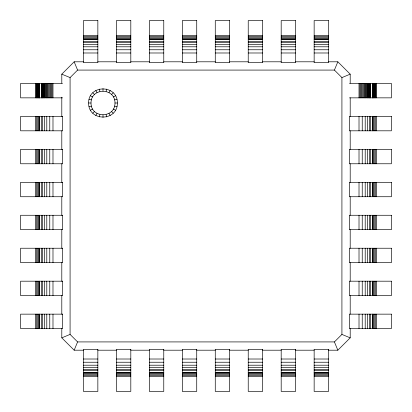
<?xml version="1.0" encoding="UTF-8"?>
<svg xmlns="http://www.w3.org/2000/svg" width="412" height="412" viewBox="0 0 412 412"><rect width="100%" height="100%" fill="white"/><g stroke="black" fill="none" stroke-linecap="round" stroke-linejoin="round"><path stroke-width="0.62" d="M88.58 103C88.389 84.28 117.611 84.28 117.42 103C117.611 121.72 88.389 121.72 88.58 103L91.001 103C90.841 87.421 115.159 87.421 115 103C115.159 118.579 90.841 118.579 91.001 103M99.266 116.931L99.895 114.593M106.105 91.407L106.734 89.069M83.43 350.2L74.16 350.2L77.59 341.919L70.081 334.41L70.081 77.59L77.59 70.081L334.41 70.081L341.919 77.59L341.919 334.41L334.41 341.919L77.59 341.919M334.41 70.081L337.84 61.8L328.57 61.8M95.79 115.489L97 113.393M109 92.607L110.21 90.511M61.8 83.116L61.8 74.16L74.16 61.8L83.43 61.8M92.803 113.197L94.513 111.487M111.487 94.513L113.197 92.803M328.57 350.2L337.84 350.2L350.2 337.84L350.2 328.57M90.511 110.21L92.607 109M113.393 97L115.489 95.79M341.919 77.59L350.2 74.16L350.2 83.116M61.8 328.57L61.8 337.84L70.081 334.41M89.069 106.734L91.407 106.105M114.593 99.895L116.931 99.266M83.43 35.556L97.85 35.556M116.39 35.556L130.81 35.556M149.35 35.556L163.77 35.556M182.31 35.556L196.73 35.556M215.27 35.556L229.69 35.556M248.23 35.556L262.65 35.556M281.19 35.556L295.61 35.556M314.15 35.556L328.57 35.556M83.43 36.704L97.85 36.704M116.39 36.704L130.81 36.704M149.35 36.704L163.77 36.704M182.31 36.704L196.73 36.704M215.27 36.704L229.69 36.704M248.23 36.704L262.65 36.704M281.19 36.704L295.61 36.704M314.15 36.704L328.57 36.704M83.43 37.765L97.85 37.765M116.39 37.765L130.81 37.765M149.35 37.765L163.77 37.765M182.31 37.765L196.73 37.765M215.27 37.765L229.69 37.765M248.23 37.765L262.65 37.765M281.19 37.765L295.61 37.765M314.15 37.765L328.57 37.765M83.43 38.651L97.85 38.651M116.39 38.651L130.81 38.651M149.35 38.651L163.77 38.651M182.31 38.651L196.73 38.651M215.27 38.651L229.69 38.651M248.23 38.651L262.65 38.651M281.19 38.651L295.61 38.651M314.15 38.651L328.57 38.651M83.43 39.284L97.85 39.284M116.39 39.284L130.81 39.284M149.35 39.284L163.77 39.284M182.31 39.284L196.73 39.284M215.27 39.284L229.69 39.284M248.23 39.284L262.65 39.284M281.19 39.284L295.61 39.284M314.15 39.284L328.57 39.284M83.43 39.624L97.85 39.624M116.39 39.624L130.81 39.624M149.35 39.624L163.77 39.624M182.31 39.624L196.73 39.624M215.27 39.624L229.69 39.624M248.23 39.624L262.65 39.624M281.19 39.624L295.61 39.624M314.15 39.624L328.57 39.624M83.43 41.586L97.85 41.586M116.39 41.586L130.81 41.586M149.35 41.586L163.77 41.586M182.31 41.586L196.73 41.586M215.27 41.586L229.69 41.586M248.23 41.586L262.65 41.586M281.19 41.586L295.61 41.586M314.15 41.586L328.57 41.586M83.43 42.539L97.85 42.539M116.39 42.539L130.81 42.539M149.35 42.539L163.77 42.539M182.31 42.539L196.73 42.539M215.27 42.539L229.69 42.539M248.23 42.539L262.65 42.539M281.19 42.539L295.61 42.539M314.15 42.539L328.57 42.539M83.43 44.321L97.85 44.321M116.39 44.321L130.81 44.321M149.35 44.321L163.77 44.321M182.31 44.321L196.73 44.321M215.27 44.321L229.69 44.321M248.23 44.321L262.65 44.321M281.19 44.321L295.61 44.321M314.15 44.321L328.57 44.321M83.43 46.793L97.85 46.793M116.39 46.793L130.81 46.793M149.35 46.793L163.77 46.793M182.31 46.793L196.73 46.793M215.27 46.793L229.69 46.793M248.23 46.793L262.65 46.793M281.19 46.793L295.61 46.793M314.15 46.793L328.57 46.793M83.43 49.764L97.85 49.764M116.39 49.764L130.81 49.764M149.35 49.764L163.77 49.764M182.31 49.764L196.73 49.764M215.27 49.764L229.69 49.764M248.23 49.764L262.65 49.764M281.19 49.764L295.61 49.764M314.15 49.764L328.57 49.764M83.43 52.988L97.85 52.988M116.39 52.988L130.81 52.988M149.35 52.988L163.77 52.988M182.31 52.988L196.73 52.988M215.27 52.988L229.69 52.988M248.23 52.988L262.65 52.988M281.19 52.988L295.61 52.988M314.15 52.988L328.57 52.988M97.85 61.8L116.39 61.8M130.81 61.8L149.35 61.8M163.77 61.8L182.31 61.8M196.73 61.8L215.27 61.8M229.69 61.8L248.23 61.8M262.65 61.8L281.19 61.8M295.61 61.8L314.15 61.8M62.516 83.43L20.6 83.43L20.6 97.85L62.516 97.85M349.484 83.43L391.4 83.43L391.4 97.85L349.484 97.85M115 103L117.42 103M97.85 350.2L116.39 350.2M130.81 350.2L149.35 350.2M163.77 350.2L182.31 350.2M196.73 350.2L215.27 350.2M229.69 350.2L248.23 350.2M262.65 350.2L281.19 350.2M295.61 350.2L314.15 350.2M83.43 359.012L97.85 359.012M116.39 359.012L130.81 359.012M149.35 359.012L163.77 359.012M182.31 359.012L196.73 359.012M215.27 359.012L229.69 359.012M248.23 359.012L262.65 359.012M281.19 359.012L295.61 359.012M314.15 359.012L328.57 359.012M83.43 362.236L97.85 362.236M116.39 362.236L130.81 362.236M149.35 362.236L163.77 362.236M182.31 362.236L196.73 362.236M215.27 362.236L229.69 362.236M248.23 362.236L262.65 362.236M281.19 362.236L295.61 362.236M314.15 362.236L328.57 362.236M83.43 365.207L97.85 365.207M116.39 365.207L130.81 365.207M149.35 365.207L163.77 365.207M182.31 365.207L196.73 365.207M215.27 365.207L229.69 365.207M248.23 365.207L262.65 365.207M281.19 365.207L295.61 365.207M314.15 365.207L328.57 365.207M83.43 367.679L97.85 367.679M116.39 367.679L130.81 367.679M149.35 367.679L163.77 367.679M182.31 367.679L196.73 367.679M215.27 367.679L229.69 367.679M248.23 367.679L262.65 367.679M281.19 367.679L295.61 367.679M314.15 367.679L328.57 367.679M83.43 369.461L97.85 369.461M116.39 369.461L130.81 369.461M149.35 369.461L163.77 369.461M182.31 369.461L196.73 369.461M215.27 369.461L229.69 369.461M248.23 369.461L262.65 369.461M281.19 369.461L295.61 369.461M314.15 369.461L328.57 369.461M83.43 370.414L97.85 370.414M116.39 370.414L130.81 370.414M149.35 370.414L163.77 370.414M182.31 370.414L196.73 370.414M215.27 370.414L229.69 370.414M248.23 370.414L262.65 370.414M281.19 370.414L295.61 370.414M314.15 370.414L328.57 370.414M83.43 372.376L97.85 372.376M116.39 372.376L130.81 372.376M149.35 372.376L163.77 372.376M182.31 372.376L196.73 372.376M215.27 372.376L229.69 372.376M248.23 372.376L262.65 372.376M281.19 372.376L295.61 372.376M314.15 372.376L328.57 372.376M83.43 372.716L97.85 372.716M116.39 372.716L130.81 372.716M149.35 372.716L163.77 372.716M182.31 372.716L196.73 372.716M215.27 372.716L229.69 372.716M248.23 372.716L262.65 372.716M281.19 372.716L295.61 372.716M314.15 372.716L328.57 372.716M83.43 373.349L97.85 373.349M116.39 373.349L130.81 373.349M149.35 373.349L163.77 373.349M182.31 373.349L196.73 373.349M215.27 373.349L229.69 373.349M248.23 373.349L262.65 373.349M281.19 373.349L295.61 373.349M314.15 373.349L328.57 373.349M83.43 374.235L97.85 374.235M116.39 374.235L130.81 374.235M149.35 374.235L163.77 374.235M182.31 374.235L196.73 374.235M215.27 374.235L229.69 374.235M248.23 374.235L262.65 374.235M281.19 374.235L295.61 374.235M314.15 374.235L328.57 374.235M83.43 375.296L97.85 375.296M116.39 375.296L130.81 375.296M149.35 375.296L163.77 375.296M182.31 375.296L196.73 375.296M215.27 375.296L229.69 375.296M248.23 375.296L262.65 375.296M281.19 375.296L295.61 375.296M314.15 375.296L328.57 375.296M83.43 376.444L97.85 376.444M116.39 376.444L130.81 376.444M149.35 376.444L163.77 376.444M182.31 376.444L196.73 376.444M215.27 376.444L229.69 376.444M248.23 376.444L262.65 376.444M281.19 376.444L295.61 376.444M314.15 376.444L328.57 376.444M89.069 99.266L91.407 99.895M114.593 106.105L116.931 106.734M61.8 74.16L70.081 77.59M341.919 334.41L350.2 337.84M90.511 95.79L92.607 97M113.393 109L115.489 110.21M337.84 61.8L350.2 74.16M92.803 92.803L94.513 94.513M111.487 111.487L113.197 113.197M61.8 337.84L74.16 350.2M95.79 90.511L97 92.607M109 113.393L110.21 115.489M334.41 341.919L337.84 350.2M74.16 61.8L77.59 70.081M99.266 89.069L99.895 91.407M106.105 114.593L106.734 116.931M376.444 83.43L376.444 97.85M376.444 116.39L376.444 130.81M376.444 149.35L376.444 163.77M376.444 182.31L376.444 196.73M376.444 215.27L376.444 229.69M376.444 248.23L376.444 262.65M376.444 281.19L376.444 295.61M376.444 314.15L376.444 328.57M375.862 83.43L375.862 97.85M375.296 83.43L375.296 97.85M375.296 116.39L375.296 130.81M375.296 149.35L375.296 163.77M375.296 182.31L375.296 196.73M375.296 215.27L375.296 229.69M375.296 248.23L375.296 262.65M375.296 281.19L375.296 295.61M375.296 314.15L375.296 328.57M374.745 83.43L374.745 97.85M374.235 83.43L374.235 97.85M374.235 116.39L374.235 130.81M374.235 149.35L374.235 163.77M374.235 182.31L374.235 196.73M374.235 215.27L374.235 229.69M374.235 248.23L374.235 262.65M374.235 281.19L374.235 295.61M374.235 314.15L374.235 328.57M373.766 83.43L373.766 97.85M373.349 83.43L373.349 97.85M373.349 116.39L373.349 130.81M373.349 149.35L373.349 163.77M373.349 182.31L373.349 196.73M373.349 215.27L373.349 229.69M373.349 248.23L373.349 262.65M373.349 281.19L373.349 295.61M373.349 314.15L373.349 328.57M372.999 83.43L372.999 97.85M372.716 83.43L372.716 97.85M372.716 116.39L372.716 130.81M372.716 149.35L372.716 163.77M372.716 182.31L372.716 196.73M372.716 215.27L372.716 229.69M372.716 248.23L372.716 262.65M372.716 281.19L372.716 295.61M372.716 314.15L372.716 328.57M372.505 83.43L372.505 97.85M372.376 83.43L372.376 97.85M372.376 116.39L372.376 130.81M372.376 149.35L372.376 163.77M372.376 182.31L372.376 196.73M372.376 215.27L372.376 229.69M372.376 248.23L372.376 262.65M372.376 281.19L372.376 295.61M372.376 314.15L372.376 328.57M370.414 83.43L370.414 97.85M370.414 116.39L370.414 130.81M370.414 149.35L370.414 163.77M370.414 182.31L370.414 196.73M370.414 215.27L370.414 229.69M370.414 248.23L370.414 262.65M370.414 281.19L370.414 295.61M370.414 314.15L370.414 328.57M370.239 83.43L370.239 97.85M369.991 83.43L369.991 97.85M369.682 83.43L369.682 97.85M369.461 116.39L369.461 130.81M369.461 149.35L369.461 163.77M369.461 182.31L369.461 196.73M369.461 215.27L369.461 229.69M369.461 248.23L369.461 262.65M369.461 281.19L369.461 295.61M369.461 314.15L369.461 328.57M369.307 83.43L369.307 97.85M368.864 83.43L368.864 97.85M368.359 83.43L368.359 97.85M367.798 83.43L367.798 97.85M367.679 116.39L367.679 130.81M367.679 149.35L367.679 163.77M367.679 182.31L367.679 196.73M367.679 215.27L367.679 229.69M367.679 248.23L367.679 262.65M367.679 281.19L367.679 295.61M367.679 314.15L367.679 328.57M367.185 83.43L367.185 97.85M366.52 83.43L366.52 97.85M365.804 83.43L365.804 97.85M365.207 116.39L365.207 130.81M365.207 149.35L365.207 163.77M365.207 182.31L365.207 196.73M365.207 215.27L365.207 229.69M365.207 248.23L365.207 262.65M365.207 281.19L365.207 295.61M365.207 314.15L365.207 328.57M365.053 83.43L365.053 97.85M364.26 83.43L364.26 97.85M363.436 83.43L363.436 97.85M362.586 83.43L362.586 97.85M362.236 116.39L362.236 130.81M362.236 149.35L362.236 163.77M362.236 182.31L362.236 196.73M362.236 215.27L362.236 229.69M362.236 248.23L362.236 262.65M362.236 281.19L362.236 295.61M362.236 314.15L362.236 328.57M361.71 83.43L361.71 97.85M360.819 83.43L360.819 97.85M359.918 83.43L359.918 97.85M359.012 83.43L359.012 97.85M359.012 116.39L359.012 130.81M359.012 149.35L359.012 163.77M359.012 182.31L359.012 196.73M359.012 215.27L359.012 229.69M359.012 248.23L359.012 262.65M359.012 281.19L359.012 295.61M359.012 314.15L359.012 328.57M350.2 97.835L350.2 116.39M350.2 130.81L350.2 149.35M350.2 163.77L350.2 182.31M350.2 196.73L350.2 215.27M350.2 229.69L350.2 248.23M350.2 262.65L350.2 281.19M350.2 295.61L350.2 314.15M103 88.58L103 91.001M103 115L103 117.42M61.8 97.196L61.8 116.39M61.8 130.81L61.8 149.35M61.8 163.77L61.8 182.31M61.8 196.73L61.8 215.27M61.8 229.69L61.8 248.23M61.8 262.65L61.8 281.19M61.8 295.61L61.8 314.15M52.988 83.43L52.988 97.85M52.988 116.39L52.988 130.81M52.988 149.35L52.988 163.77M52.988 182.31L52.988 196.73M52.988 215.27L52.988 229.69M52.988 248.23L52.988 262.65M52.988 281.19L52.988 295.61M52.988 314.15L52.988 328.57M52.082 83.43L52.082 97.85M51.181 83.43L51.181 97.85M50.29 83.43L50.29 97.85M49.764 116.39L49.764 130.81M49.764 149.35L49.764 163.77M49.764 182.31L49.764 196.73M49.764 215.27L49.764 229.69M49.764 248.23L49.764 262.65M49.764 281.19L49.764 295.61M49.764 314.15L49.764 328.57M49.414 83.43L49.414 97.85M48.565 83.43L48.565 97.85M47.741 83.43L47.741 97.85M46.947 83.43L46.947 97.85M46.793 116.39L46.793 130.81M46.793 149.35L46.793 163.77M46.793 182.31L46.793 196.73M46.793 215.27L46.793 229.69M46.793 248.23L46.793 262.65M46.793 281.19L46.793 295.61M46.793 314.15L46.793 328.57M46.196 83.43L46.196 97.85M45.48 83.43L45.48 97.85M44.815 83.43L44.815 97.85M44.321 116.39L44.321 130.81M44.321 149.35L44.321 163.77M44.321 182.31L44.321 196.73M44.321 215.27L44.321 229.69M44.321 248.23L44.321 262.65M44.321 281.19L44.321 295.61M44.321 314.15L44.321 328.57M44.202 83.43L44.202 97.85M43.641 83.43L43.641 97.85M43.136 83.43L43.136 97.85M42.694 83.43L42.694 97.85M42.539 116.39L42.539 130.81M42.539 149.35L42.539 163.77M42.539 182.31L42.539 196.73M42.539 215.27L42.539 229.69M42.539 248.23L42.539 262.65M42.539 281.19L42.539 295.61M42.539 314.15L42.539 328.57M42.318 83.43L42.318 97.85M42.009 83.43L42.009 97.85M41.761 83.43L41.761 97.85M41.586 83.43L41.586 97.85M41.586 116.39L41.586 130.81M41.586 149.35L41.586 163.77M41.586 182.31L41.586 196.73M41.586 215.27L41.586 229.69M41.586 248.23L41.586 262.65M41.586 281.19L41.586 295.61M41.586 314.15L41.586 328.57M39.624 83.43L39.624 97.85M39.624 116.39L39.624 130.81M39.624 149.35L39.624 163.77M39.624 182.31L39.624 196.73M39.624 215.27L39.624 229.69M39.624 248.23L39.624 262.65M39.624 281.19L39.624 295.61M39.624 314.15L39.624 328.57M39.495 83.43L39.495 97.85M39.284 83.43L39.284 97.85M39.284 116.39L39.284 130.81M39.284 149.35L39.284 163.77M39.284 182.31L39.284 196.73M39.284 215.27L39.284 229.69M39.284 248.23L39.284 262.65M39.284 281.19L39.284 295.61M39.284 314.15L39.284 328.57M39.001 83.43L39.001 97.85M38.651 83.43L38.651 97.85M38.651 116.39L38.651 130.81M38.651 149.35L38.651 163.77M38.651 182.31L38.651 196.73M38.651 215.27L38.651 229.69M38.651 248.23L38.651 262.65M38.651 281.19L38.651 295.61M38.651 314.15L38.651 328.57M38.234 83.43L38.234 97.85M37.765 83.43L37.765 97.85M37.765 116.39L37.765 130.81M37.765 149.35L37.765 163.77M37.765 182.31L37.765 196.73M37.765 215.27L37.765 229.69M37.765 248.23L37.765 262.65M37.765 281.19L37.765 295.61M37.765 314.15L37.765 328.57M37.255 83.43L37.255 97.85M36.704 83.43L36.704 97.85M36.704 116.39L36.704 130.81M36.704 149.35L36.704 163.77M36.704 182.31L36.704 196.73M36.704 215.27L36.704 229.69M36.704 248.23L36.704 262.65M36.704 281.19L36.704 295.61M36.704 314.15L36.704 328.57M36.138 83.43L36.138 97.85M35.556 83.43L35.556 97.85M35.556 116.39L35.556 130.81M35.556 149.35L35.556 163.77M35.556 182.31L35.556 196.73M35.556 215.27L35.556 229.69M35.556 248.23L35.556 262.65M35.556 281.19L35.556 295.61M35.556 314.15L35.556 328.57M97.85 20.6L83.43 20.6L83.43 62.686L97.85 62.686L97.85 20.6M130.81 20.6L116.39 20.6L116.39 62.686L130.81 62.686L130.81 20.6M163.77 20.6L149.35 20.6L149.35 62.686L163.77 62.686L163.77 20.6M196.73 20.6L182.31 20.6L182.31 62.686L196.73 62.686L196.73 20.6M229.69 20.6L215.27 20.6L215.27 62.686L229.69 62.686L229.69 20.6M262.65 20.6L248.23 20.6L248.23 62.686L262.65 62.686L262.65 20.6M295.61 20.6L281.19 20.6L281.19 62.686L295.61 62.686L295.61 20.6M328.57 20.6L314.15 20.6L314.15 62.686L328.57 62.686L328.57 20.6M62.686 116.39L20.6 116.39L20.6 130.81L62.686 130.81L62.686 116.39M391.4 116.39L349.314 116.39L349.314 130.81L391.4 130.81L391.4 116.39M62.686 149.35L20.6 149.35L20.6 163.77L62.686 163.77L62.686 149.35M391.4 149.35L349.314 149.35L349.314 163.77L391.4 163.77L391.4 149.35M62.686 182.31L20.6 182.31L20.6 196.73L62.686 196.73L62.686 182.31M391.4 182.31L349.314 182.31L349.314 196.73L391.4 196.73L391.4 182.31M62.686 215.27L20.6 215.27L20.6 229.69L62.686 229.69L62.686 215.27M391.4 215.27L349.314 215.27L349.314 229.69L391.4 229.69L391.4 215.27M62.686 248.23L20.6 248.23L20.6 262.65L62.686 262.65L62.686 248.23M391.4 248.23L349.314 248.23L349.314 262.65L391.4 262.65L391.4 248.23M62.686 281.19L20.6 281.19L20.6 295.61L62.686 295.61L62.686 281.19M391.4 281.19L349.314 281.19L349.314 295.61L391.4 295.61L391.4 281.19M62.686 314.15L20.6 314.15L20.6 328.57L62.686 328.57L62.686 314.15M391.4 314.15L349.314 314.15L349.314 328.57L391.4 328.57L391.4 314.15M97.85 349.314L83.43 349.314L83.43 391.4L97.85 391.4L97.85 349.314M130.81 349.314L116.39 349.314L116.39 391.4L130.81 391.4L130.81 349.314M163.77 349.314L149.35 349.314L149.35 391.4L163.77 391.4L163.77 349.314M196.73 349.314L182.31 349.314L182.31 391.4L196.73 391.4L196.73 349.314M229.69 349.314L215.27 349.314L215.27 391.4L229.69 391.4L229.69 349.314M262.65 349.314L248.23 349.314L248.23 391.4L262.65 391.4L262.65 349.314M295.61 349.314L281.19 349.314L281.19 391.4L295.61 391.4L295.61 349.314M328.57 349.314L314.15 349.314L314.15 391.4L328.57 391.4L328.57 349.314"/></g></svg>
